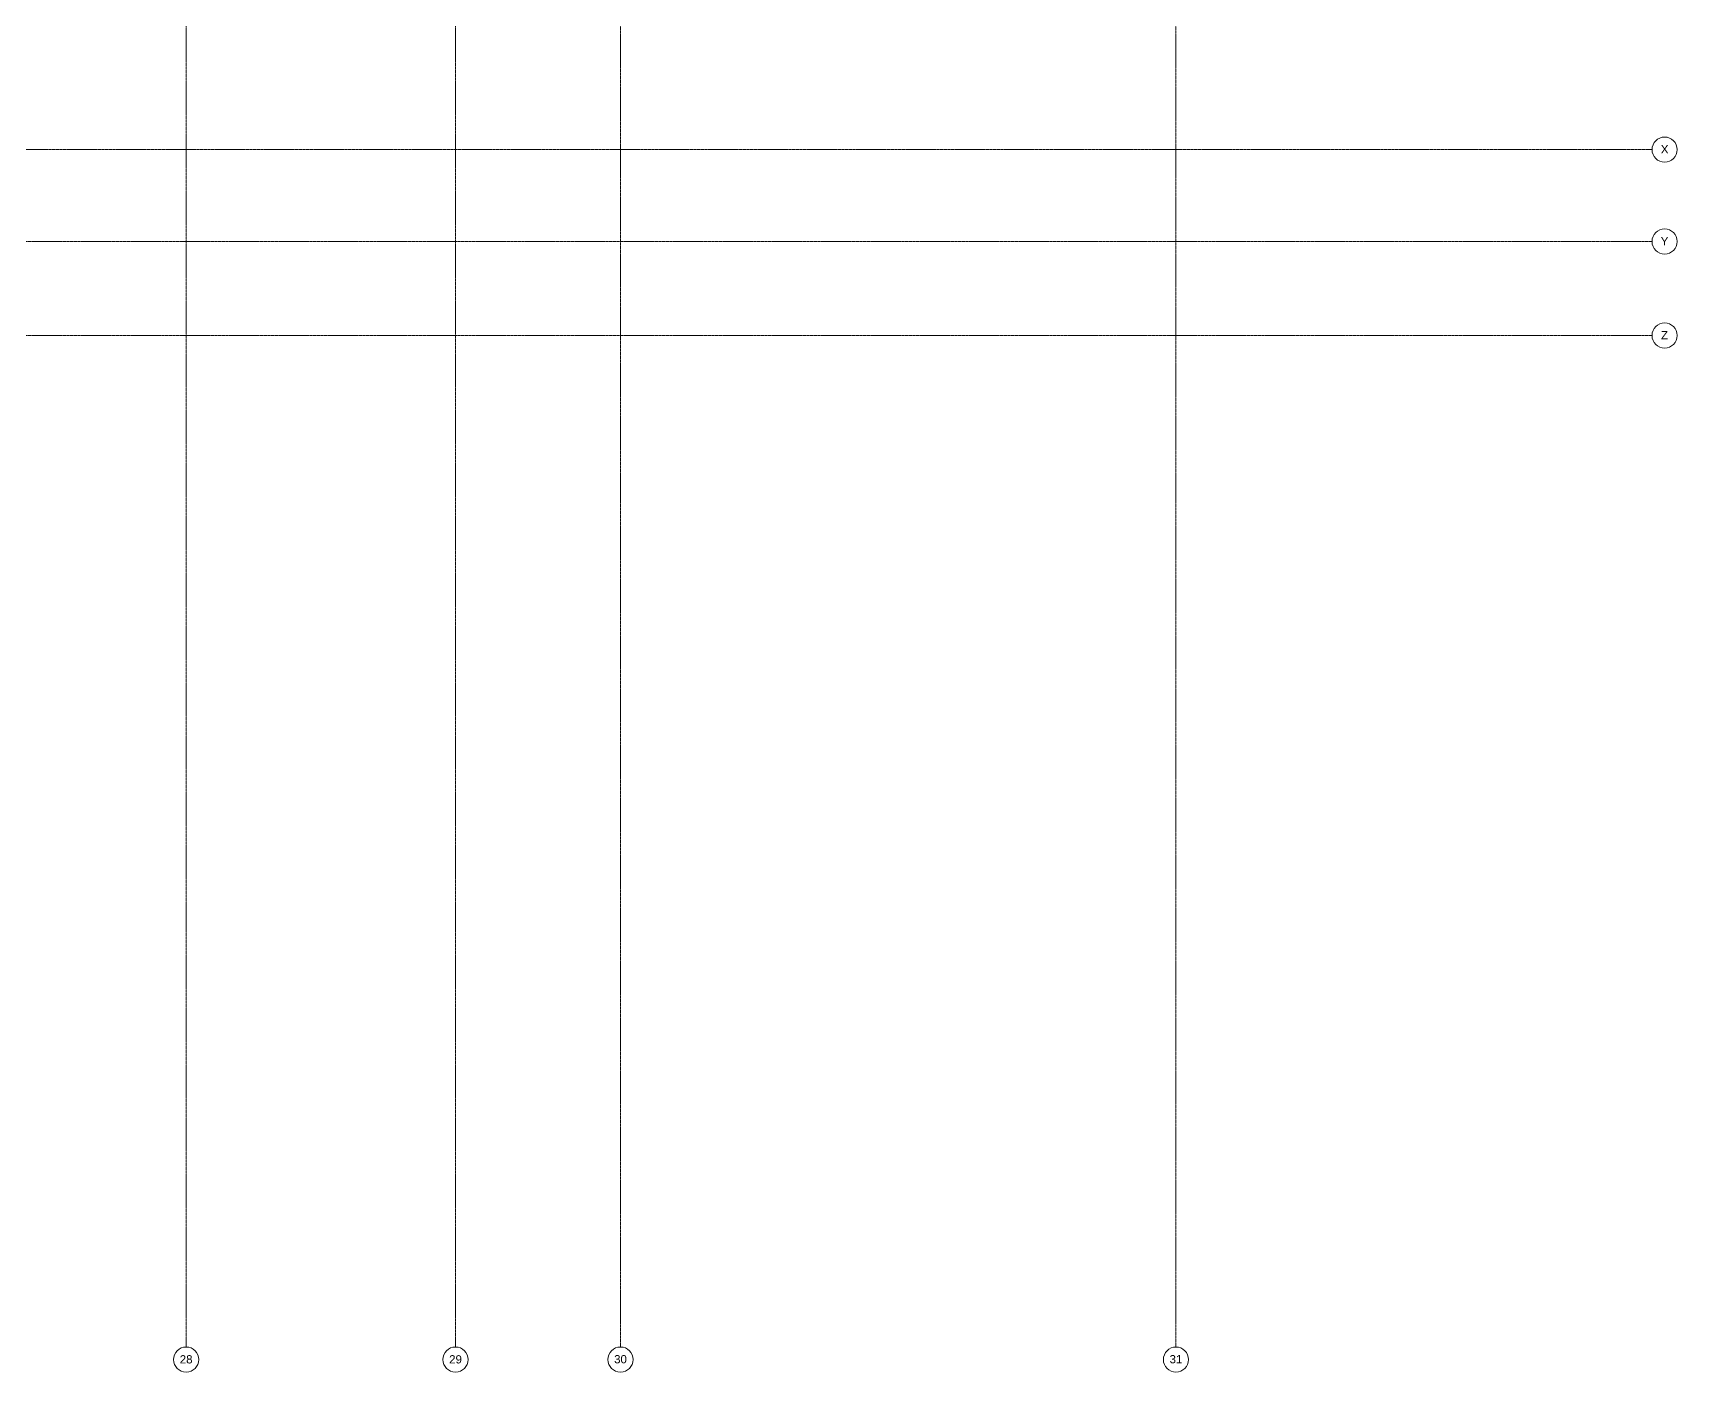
# Model space of a CAD drawing. Header units: inches. Extents: x -3679 to 241, y -496 to 1784.
# Drawn here: x -547 to 240, y -496 to 145 of the extents above; entities that cross this region are included whole.
import ezdxf

# ---------------------------------------------------------------- set-up
doc = ezdxf.new("R2010")
doc.units = ezdxf.units.IN
doc.header["$MEASUREMENT"] = 0
doc.linetypes.add('Grid Line', pattern=[0.875, 0.5, -0.125, 0.125, -0.125])
doc.layers.add('S-GRID', color=1, linetype='Continuous', lineweight=9)
doc.layers.add('S-GRID-IDEN', color=1, linetype='Continuous', lineweight=13)
doc.styles.add('Arial', font='arial.ttf', dxfattribs={"height": 3.934132})

# ---------------------------------------------------------------- blocks, each defined once
blk = doc.blocks.new('Grid - 3_16_-139788-MAIN LEVEL')
at = {"layer": 'S-GRID-IDEN'}
blk.add_circle((0, 0), 0.188, dxfattribs=at)

msp = doc.modelspace()

# ---------------------------------------------------------------- block references
at = {"layer": 'S-GRID-IDEN', "xscale": 31.99999999999999, "yscale": 31.99999999999999, "zscale": 31.99999999999999}
for p, rotation in [((234, 89), 90), ((234, 45), 269.9999999999996), ((234, 0), 269.9999999999996), ((-266, -490.26), 180), ((0, -490.26), 180)]:
    msp.add_blockref('Grid - 3_16_-139788-MAIN LEVEL', p, dxfattribs=dict(at, rotation=rotation))
for p in [(-474, -490.26), (-345, -490.26)]:
    msp.add_blockref('Grid - 3_16_-139788-MAIN LEVEL', p, dxfattribs=at)

# ---------------------------------------------------------------- next in the draw order: texts
at = {"layer": 'S-GRID-IDEN', "lineweight": 9, "attachment_point": 2, "line_spacing_factor": 0.938532, "style": 'Arial', "bg_fill": 3, "box_fill_scale": 1.25, "bg_fill_color": 0, "bg_fill_transparency": 0}
for s, insert, char_height, width in [('X', (234.03, 91.12), 3.93, 4.368), ('Y', (233.97, 47.12), 3.93, 4.272), ('Z', (233.97, 2.12), 3.93, 3.984), ('28', (-474, -488.17), 3.934, 7.296), ('29', (-345, -488.17), 3.934, 7.296), ('30', (-266, -488.11), 3.934, 7.296), ('31', (0, -488.11), 3.934, 7.296)]:
    msp.add_mtext(s, dxfattribs=dict(at, insert=insert, char_height=char_height, width=width))

# ---------------------------------------------------------------- next in the draw order: linework, layer by layer
at = {"layer": 'S-GRID', "linetype": 'Grid Line'}
for p, q in [((-474, -484.26), (-474, 1771.74)), ((-345, -484.26), (-345, 1771.74)), ((-266, 1771.74), (-266, -484.26)), ((0, 1771.74), (0, -484.26)), ((228, 89), (-3666.39, 89)), ((-3666.39, 45), (228, 45)), ((-3666.39, 0), (228, 0))]:
    msp.add_line(p, q, dxfattribs=at)

doc.saveas('drawing.dxf')
